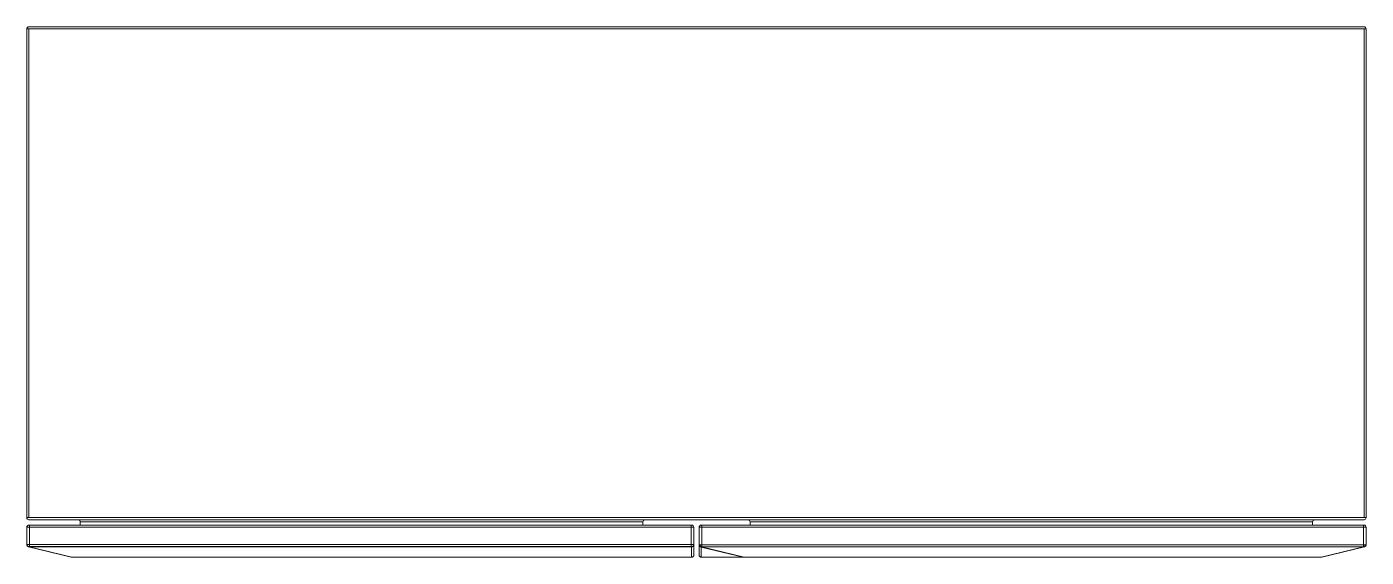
# Paper-space layout '_Dessus' of a CAD drawing. Header units: millimetres. Extents: x -654 to 596, y -263 to 233.
import ezdxf

# ---------------------------------------------------------------- set-up
doc = ezdxf.new("R2010")
doc.units = ezdxf.units.MM

psp = doc.layouts.new('_Dessus')

# ---------------------------------------------------------------- linework, layer by layer
at = {"color": 7, "linetype": 'Continuous', "lineweight": 15}
for p, q in [((-653.8, 230.5), (596.2, 230.5)), ((-653.8, -225.5), (-653.8, 230.5)), ((-651.8, 232.5), (594.2, 232.5)), ((-651.8, 230.5), (-651.8, -225.5)), ((594.2, -225.5), (594.2, 230.5)), ((596.2, 230.5), (596.2, -225.5)), ((-653.8, -225.5), (596.2, -225.5)), ((-653.8, -250.9), (-653.8, -234.5)), ((-653.8, -234.5), (-31.3, -234.5)), ((-651.8, -227.5), (594.2, -227.5)), ((-651.8, -232.5), (-33.3, -232.5)), ((-651.3, -252.5), (-651.3, -232.5)), ((-78.8, -229.5), (-603.8, -229.5)), ((-603.8, -232.5), (-603.8, -229.5)), ((-78.8, -232.5), (-78.8, -229.5)), ((-33.8, -252.9), (-33.8, -232.5)), ((-31.3, -260.5), (-31.3, -234.5)), ((-26.3, -234.5), (596.2, -234.5)), ((-26.3, -260.5), (-26.3, -234.5)), ((-24.3, -232.5), (594.2, -232.5)), ((-23.8, -252.9), (-23.8, -232.5)), ((546.2, -229.5), (21.2, -229.5)), ((21.2, -232.5), (21.2, -229.5)), ((546.2, -232.5), (546.2, -229.5)), ((593.7, -252.9), (593.7, -232.5)), ((596.2, -234.5), (596.2, -250.9)), ((-653.8, -250.5), (-31.3, -250.5)), ((-652.2, -252.9), (-612.2, -262.4)), ((-651.8, -252.5), (-33.3, -252.5)), ((-651.6, -252.9), (-611.7, -262.4)), ((-651.3, -252.9), (-33.8, -252.9)), ((-611.7, -262.4), (-33.3, -262.4)), ((-33.3, -262.5), (-611.7, -262.5)), ((-33.3, -262.5), (-33.3, -253)), ((-26.3, -250.9), (-25.5, -251)), ((-24.7, -252.9), (15.3, -262.4)), ((14.9, -262.4), (-24.3, -253.1)), ((-24.3, -262.5), (-24.3, -253.1)), ((-24.3, -262.4), (14.9, -262.4)), ((-24.3, -262.5), (554.2, -262.5)), ((-24.1, -252.9), (15.8, -262.4)), ((-23.8, -250.9), (593.7, -250.9)), ((593.7, -252.9), (-23.8, -252.9)), ((15.8, -262.4), (554.2, -262.4)), ((554.2, -262.4), (594.1, -252.9)), ((554.7, -262.4), (594.7, -252.9)), ((595.5, -251), (596.2, -250.9))]:
    psp.add_line(p, q, dxfattribs=at)
at = {"color": 8, "linetype": 'Continuous', "lineweight": 15}
psp.add_line((-653.8, -250.9), (-653.7, -250.9), dxfattribs=at)
at = {"color": 8, "linetype": 'Continuous', "lineweight": 15, "flags": 128}
psp.add_lwpolyline([(-31.3, -251), (-31.3, -251), (-31.3, -251)], dxfattribs=at)
at = {"color": 7, "linetype": 'Continuous', "lineweight": 15, "flags": 128}
psp.add_lwpolyline([(15.3, -262.4), (15.4, -262.5), (15.2, -262.5), (14.9, -262.4)], dxfattribs=at)
at = {"color": 7, "linetype": 'Continuous', "lineweight": 15}
for centre, radius, start, end in [((-651.8, 230.5), 2, 90, 180), ((594.2, 230.5), 2, 360, 90), ((-651.8, -225.5), 2, 180, 270), ((-651.8, -234.5), 2, 90, 180), ((-605.8, -229.5), 2, 0, 90), ((-76.8, -229.5), 2, 90, 180), ((-33.3, -234.5), 2, 0, 90), ((-24.3, -234.5), 2, 90, 180), ((19.2, -229.5), 2, 0, 90), ((548.2, -229.5), 2, 90, 180), ((594.2, -225.5), 2, 270, 0), ((594.2, -234.5), 2, 360, 90), ((-651.8, -250.5), 2, 180, 270), ((-651.8, -250.9), 2, 180, 256.5523), ((-651.8, -251.9), 1.02, 256.842, 283.158), ((-651.3, -254.5), 1.6, 89.2691, 102.0437), ((-611.9, -261.5), 1.02, 256.842, 283.158), ((-611.7, -260.5), 2, 256.5523, 270), ((-33.6, -253.5), 0.643, 52.977, 100.1275), ((-33.3, -250.5), 2, 270, 0), ((-33.2, -251), 1.97, 269.2147, 359.1926), ((-33.2, -260.5), 1.97, 269.2147, 359.1926), ((-33.3, -260.5), 2, 270, 0), ((-24.3, -250.9), 2, 180, 256.5523), ((-24.3, -251.1), 1.97, 180.8074, 270.7853), ((-24.3, -260.5), 1.97, 180.8074, 270.7853), ((-24.3, -260.5), 2, 180, 270), ((-23.9, -251.4), 1.66, 165.4446, 246.5733), ((-23.9, -290.1), 39.2, 89.8425, 92.4272), ((-23.3, -250.9), 2.19, 182.6473, 249.3901), ((-25.1, -254.2), 1.38, 53.6769, 75.2062), ((-24.3, -251.9), 1.02, 256.842, 283.158), ((-23.8, -254.5), 1.6, 89.2691, 102.0437), ((15.6, -261.5), 1.02, 256.842, 283.158), ((15.8, -260.5), 2, 256.5523, 270), ((554.4, -261.5), 1.02, 256.842, 283.158), ((554.2, -260.5), 2, 270, 283.4477), ((593.9, -290.1), 39.2, 87.5728, 90.1575), ((593.8, -254.5), 1.6, 77.9563, 90.7309), ((593.3, -250.9), 2.19, 290.6099, 357.3527), ((594.3, -251.9), 1.02, 256.842, 283.158), ((593.9, -251.4), 1.66, 293.4267, 14.5554), ((594.2, -250.9), 2, 283.4477, 0)]:
    psp.add_arc(centre, radius, start, end, dxfattribs=at)
at = {"color": 8, "linetype": 'Continuous', "lineweight": 15}
for centre, radius, start, end in [((-651.7, -251.7), 1.25, 201.0997, 253.0476), ((-651.2, -251.4), 1.58, 219.8838, 254.8921)]:
    psp.add_arc(centre, radius, start, end, dxfattribs=at)

doc.saveas('drawing.dxf')
